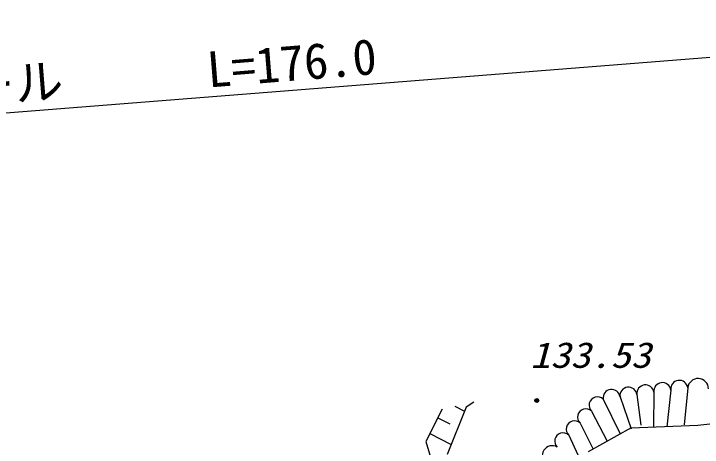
# Model space of a CAD drawing. Units: millimetres, scale not verified. Extents: x 40000 to 680000, y 20000 to 380000.
# Drawn here: x 195725 to 231065, y 280476 to 302719 of the extents above; entities that cross this region are included whole.
import ezdxf
from ezdxf.enums import TextEntityAlignment as Align

# ---------------------------------------------------------------- set-up
doc = ezdxf.new("R2010")
doc.units = ezdxf.units.MM
doc.header["$LTSCALE"] = 1000
doc.layers.add('1_7', color=7, linetype='Continuous')
doc.layers.add('M-BGD', color=7, linetype='Continuous', lineweight=25)
doc.styles.add('ＭＳ ゴシック', font='')
doc.styles.get('ＭＳ ゴシック').set_extended_font_data('MS Gothic')

# ---------------------------------------------------------------- blocks, each defined once
blk = doc.blocks.new('BUHIN86')
at = {"color": 7, "linetype": 'Continuous', "lineweight": 25}
for radius in [100, 87.5, 75, 62.5, 50, 37.5, 25, 12.5]:
    blk.add_circle((0, 0), radius, dxfattribs=at)

msp = doc.modelspace()

# ---------------------------------------------------------------- linework, layer by layer
at = {"layer": 'M-BGD'}
for p, q in [((139497, 293231), (259613, 302719)), ((230321, 283529), (230140, 281626)), ((227715, 283178), (227920, 281604)), ((228583, 283295), (228562, 281516)), ((229452, 283412), (229254, 281530)), ((219347, 282794), (218941, 282528)), ((225977, 282944), (226859, 281156)), ((226846, 283061), (227422, 281418)), ((217723, 282432), (216872, 280766)), ((218941, 282528), (217979, 280106)), ((218368, 282576), (218861, 282324)), ((225389, 282327), (226193, 280783)), ((230845, 281601), (234848, 282065)), ((217498, 281991), (218111, 281677)), ((224800, 281710), (225470, 280379)), ((227414, 281468), (225208, 280232)), ((227414, 281468), (230845, 281601)), ((217081, 281174), (218180, 280612)), ((224212, 281093), (224688, 280084)), ((216872, 280766), (217239, 279541))]:
    msp.add_line(p, q, dxfattribs=at)
for centre, radius, start, end in [((229018, 283353), 438, 7.6682, 187.668), ((229887, 283470), 438, 7.6682, 187.668), ((230852, 283465), 535, 0.7185, 173.1465), ((226412, 283002), 438, 7.6682, 187.668), ((227280, 283120), 438, 7.6682, 187.668), ((228149, 283236), 438, 7.6682, 187.668), ((225683, 282636), 426, 46.3492, 226.3494), ((225094, 282019), 426, 46.3492, 226.3494), ((224506, 281402), 426, 46.3492, 226.3494), ((223918, 280785), 426, 46.3492, 226.3494), ((223357, 280053), 501, 57.8374, 237.6987)]:
    msp.add_arc(centre, radius, start, end, dxfattribs=at)

# ---------------------------------------------------------------- block references
at = {"layer": 'M-BGD', "rotation": 254.33752}
msp.add_blockref('BUHIN86', (222572, 282874), dxfattribs=at)

# ---------------------------------------------------------------- texts
at = {"layer": '1_7', "style": 'ＭＳ ゴシック'}
for s, p in [('L=176.0', (205762, 298386)), ('ガードレール', (183415, 296659))]:
    msp.add_text(s, height=1833, rotation=4.6, dxfattribs=at).set_placement(p, align=Align.BOTTOM_LEFT)
at = {"layer": 'M-BGD', "style": 'ＭＳ ゴシック', "oblique": 15, "width": 1.15}
msp.add_text('133.53', height=1320, dxfattribs=at).set_placement((222236, 284153), align=Align.BOTTOM_LEFT)

doc.saveas('drawing.dxf')
